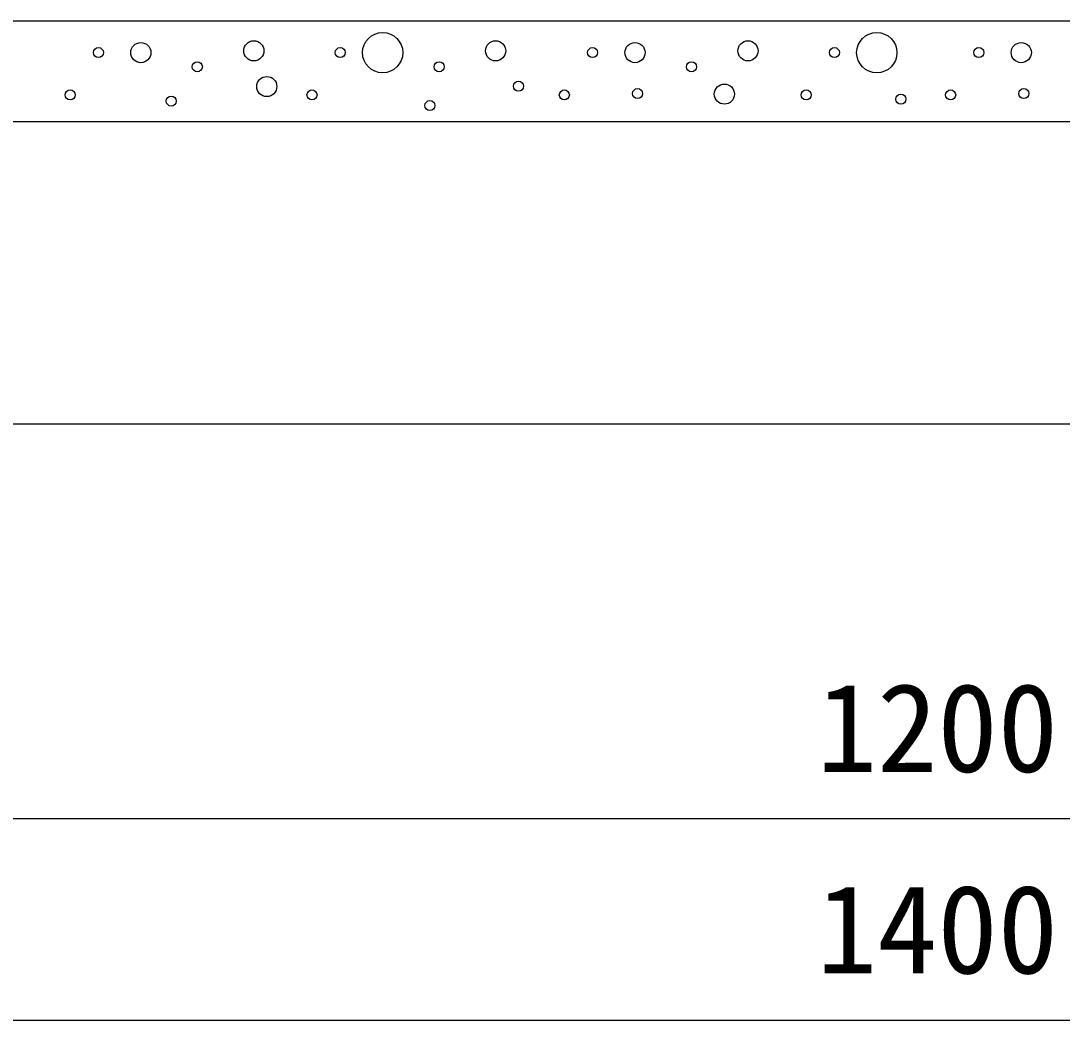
# Model space of a CAD drawing. Units: millimetres, scale not verified. Extents: x -33600 to 33600, y -11880 to 11880.
# Drawn here: x 4614 to 5130, y -2334 to -1838 of the extents above; entities that cross this region are included whole.
import ezdxf
from ezdxf.enums import TextEntityAlignment as Align

# ---------------------------------------------------------------- set-up
doc = ezdxf.new("R2010")
doc.units = ezdxf.units.MM
doc.header["$LTSCALE"] = 40
for name, color, linetype, lineweight in [('0-0_DIM', 7, 'Continuous', 25), ('0-2_HATCH', 6, 'Continuous', 25), ('0-5_OUTLINE', 3, 'Continuous', 25)]:
    doc.layers.add(name, color=color, linetype=linetype, lineweight=lineweight)
doc.styles.add('ＭＳ ゴシック', font='')
doc.styles.get('ＭＳ ゴシック').set_extended_font_data('MS Gothic')

msp = doc.modelspace()

# ---------------------------------------------------------------- linework, layer by layer
at = {"layer": '0-0_DIM'}
for p, q in [((4468.16, -2234.1), (5668.16, -2234.1)), ((4368.16, -2334.1), (5768.16, -2334.1))]:
    msp.add_line(p, q, dxfattribs=at)
at = {"layer": '0-2_HATCH'}
for centre, radius in [((4793.23, -1853.95), 10), ((5038.46, -1853.95), 10), ((4673.23, -1853.95), 5), ((4729.31, -1853.07), 5), ((4849.31, -1853.07), 5), ((4918.46, -1853.95), 5), ((4974.53, -1853.07), 5), ((5110.15, -1853.95), 5), ((4652.2, -1853.95), 2.5), ((4772.2, -1853.95), 2.5), ((4897.43, -1853.95), 2.5), ((5017.43, -1853.95), 2.5), ((5089.12, -1853.95), 2.5), ((4701.27, -1860.95), 2.5), ((4821.27, -1860.95), 2.5), ((4946.49, -1860.95), 2.5), ((4735.73, -1870.8), 5), ((4860.65, -1870.64), 2.5), ((4962.82, -1874.53), 5), ((4638.18, -1874.96), 2.5), ((4688.35, -1877.99), 2.5), ((4758.18, -1874.96), 2.5), ((4883.41, -1874.96), 2.5), ((4919.76, -1874.29), 2.5), ((5003.41, -1874.96), 2.5), ((5050.42, -1877.03), 2.5), ((5075.1, -1874.96), 2.5), ((5111.45, -1874.29), 2.5), ((4816.71, -1880.23), 2.5)]:
    msp.add_circle(centre, radius, dxfattribs=at)
at = {"layer": '0-5_OUTLINE'}
for p, q in [((4368.16, -1838.17), (5768.16, -1838.17)), ((4368.16, -1888.17), (5768.16, -1888.17)), ((4368.16, -2038.17), (5768.16, -2038.17))]:
    msp.add_line(p, q, dxfattribs=at)

# ---------------------------------------------------------------- texts
at = {"layer": '0-0_DIM', "style": 'ＭＳ ゴシック'}
for s, p in [('1200', (5008.69, -2224.1)), ('1400', (5008.69, -2324.1))]:
    msp.add_text(s, height=43.99, dxfattribs=at).set_placement(p, align=Align.BOTTOM_LEFT)

doc.saveas('drawing.dxf')
